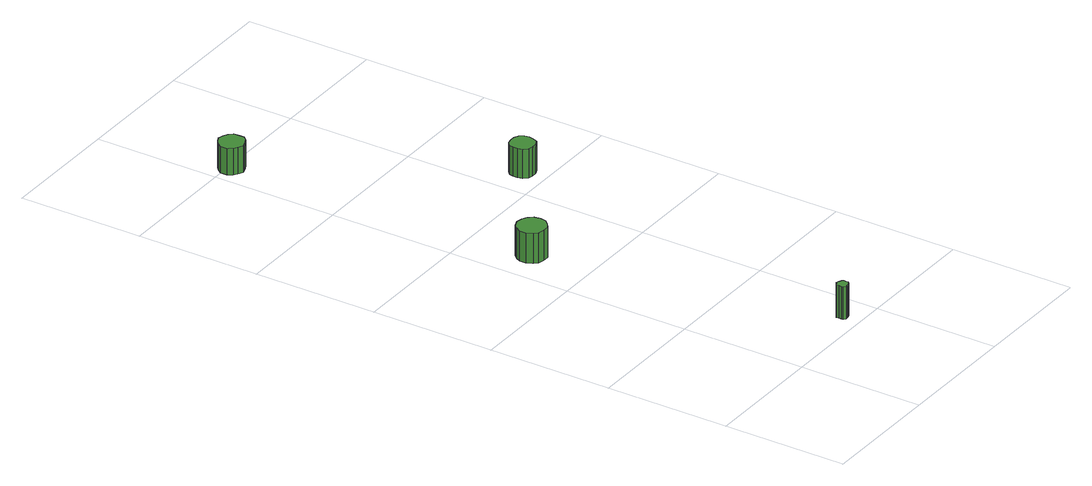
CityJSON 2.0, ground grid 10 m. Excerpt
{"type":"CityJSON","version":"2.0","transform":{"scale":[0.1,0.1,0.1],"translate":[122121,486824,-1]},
"CityObjects":{
"tree1":{"type":"SolitaryVegetationObject","attributes":{"function":"something"},"geometry":[{"type":"MultiSurface","lod":"1","boundaries":[[[0,1,2,3,4,5,6,7,8,9,10,11,12,13,14]],[[15,16,17,18,19,20,21,22,23,24,25,26,27,28,29]],[[0,29,28,1]],[[1,28,27,2]],[[2,27,26,3]],[[3,26,25,4]],[[4,25,24,5]],[[5,24,23,6]],[[6,23,22,7]],[[7,22,21,8]],[[8,21,20,9]],[[9,20,19,10]],[[10,19,18,11]],[[11,18,17,12]],[[12,17,16,13]],[[13,16,15,14]],[[14,15,29,0]]]}]},
"tree2":{"type":"SolitaryVegetationObject","attributes":{"function":"something"},"geometry":[{"type":"MultiSurface","lod":"1","boundaries":[[[30,31,32,33,34,35,36,37,38,39,40,41,42,43,44]],[[45,46,47,48,49,50,51,52,53,54,55,56,57,58,59]],[[30,59,58,31]],[[31,58,57,32]],[[32,57,56,33]],[[33,56,55,34]],[[34,55,54,35]],[[35,54,53,36]],[[36,53,52,37]],[[37,52,51,38]],[[38,51,50,39]],[[39,50,49,40]],[[40,49,48,41]],[[41,48,47,42]],[[42,47,46,43]],[[43,46,45,44]],[[44,45,59,30]]]}]},
"tree3":{"type":"SolitaryVegetationObject","attributes":{"function":"something"},"geometry":[{"type":"MultiSurface","lod":"1","boundaries":[[[60,61,62,63,64,65,66,67,68,69,70,71,72,73,74]],[[75,76,77,78,79,80,81,82,83,84,85,86,87,88,89]],[[60,89,88,61]],[[61,88,87,62]],[[62,87,86,63]],[[63,86,85,64]],[[64,85,84,65]],[[65,84,83,66]],[[66,83,82,67]],[[67,82,81,68]],[[68,81,80,69]],[[69,80,79,70]],[[70,79,78,71]],[[71,78,77,72]],[[72,77,76,73]],[[73,76,75,74]],[[74,75,89,60]]]}]},
"tree4":{"type":"SolitaryVegetationObject","attributes":{"function":"something"},"geometry":[{"type":"MultiSurface","lod":"1","boundaries":[[[90,91,92,93,94,95,96,97,98,99,100,101,102,103,104]],[[105,106,107,108,109,110,111,112,113,114,115,116,117,118,119]],[[90,119,118,91]],[[91,118,117,92]],[[92,117,116,93]],[[93,116,115,94]],[[94,115,114,95]],[[95,114,113,96]],[[96,113,112,97]],[[97,112,111,98]],[[98,111,110,99]],[[99,110,109,100]],[[100,109,108,101]],[[101,108,107,102]],[[102,107,106,103]],[[103,106,105,104]],[[104,105,119,90]]]}]}
},
"vertices":[
[79,13,38],[79,15,38],[78,16,38],[76,17,38],[74,18,38],[73,17,38],[71,16,38],[71,14,38],[71,12,38],[71,10,38],[73,9,38],[74,9,38],[76,9,38],[78,10,38],[79,11,38],[79,11,11],[78,10,11],[76,9,11],[74,9,11],[73,9,11],[71,10,11],[71,12,11],[71,14,11],[71,16,11],[73,17,11],[74,18,11],[76,17,11],[78,16,11],[79,15,11],[79,13,11],
[40,248,35],[39,253,35],[36,257,35],[32,259,35],[27,260,35],[22,258,35],[19,255,35],[17,251,35],[17,246,35],[19,241,35],[22,238,35],[27,237,35],[32,237,35],[36,240,35],[39,243,35],[39,243,10],[36,240,10],[32,237,10],[27,237,10],[22,238,10],[19,241,10],[17,246,10],[17,251,10],[19,255,10],[22,258,10],[27,260,10],[32,259,10],[36,257,10],[39,253,10],[40,248,10],
[28,497,31],[28,502,31],[25,505,31],[21,507,31],[17,508,31],[13,506,31],[10,503,31],[8,500,31],[8,495,31],[10,491,31],[13,489,31],[17,487,31],[21,488,31],[25,490,31],[28,493,31],[28,493,9],[25,490,9],[21,488,9],[17,487,9],[13,489,9],[10,491,9],[8,495,9],[8,500,9],[10,503,9],[13,506,9],[17,508,9],[21,507,9],[25,505,9],[28,502,9],[28,497,9],
[135,319,34],[134,323,34],[132,326,34],[128,328,34],[124,328,34],[120,327,34],[117,324,34],[116,321,34],[116,317,34],[117,313,34],[120,310,34],[124,309,34],[128,309,34],[132,311,34],[134,315,34],[134,315,10],[132,311,10],[128,309,10],[124,309,10],[120,310,10],[117,313,10],[116,317,10],[116,321,10],[117,324,10],[120,327,10],[124,328,10],[128,328,10],[132,326,10],[134,323,10],[135,319,10]
]}
